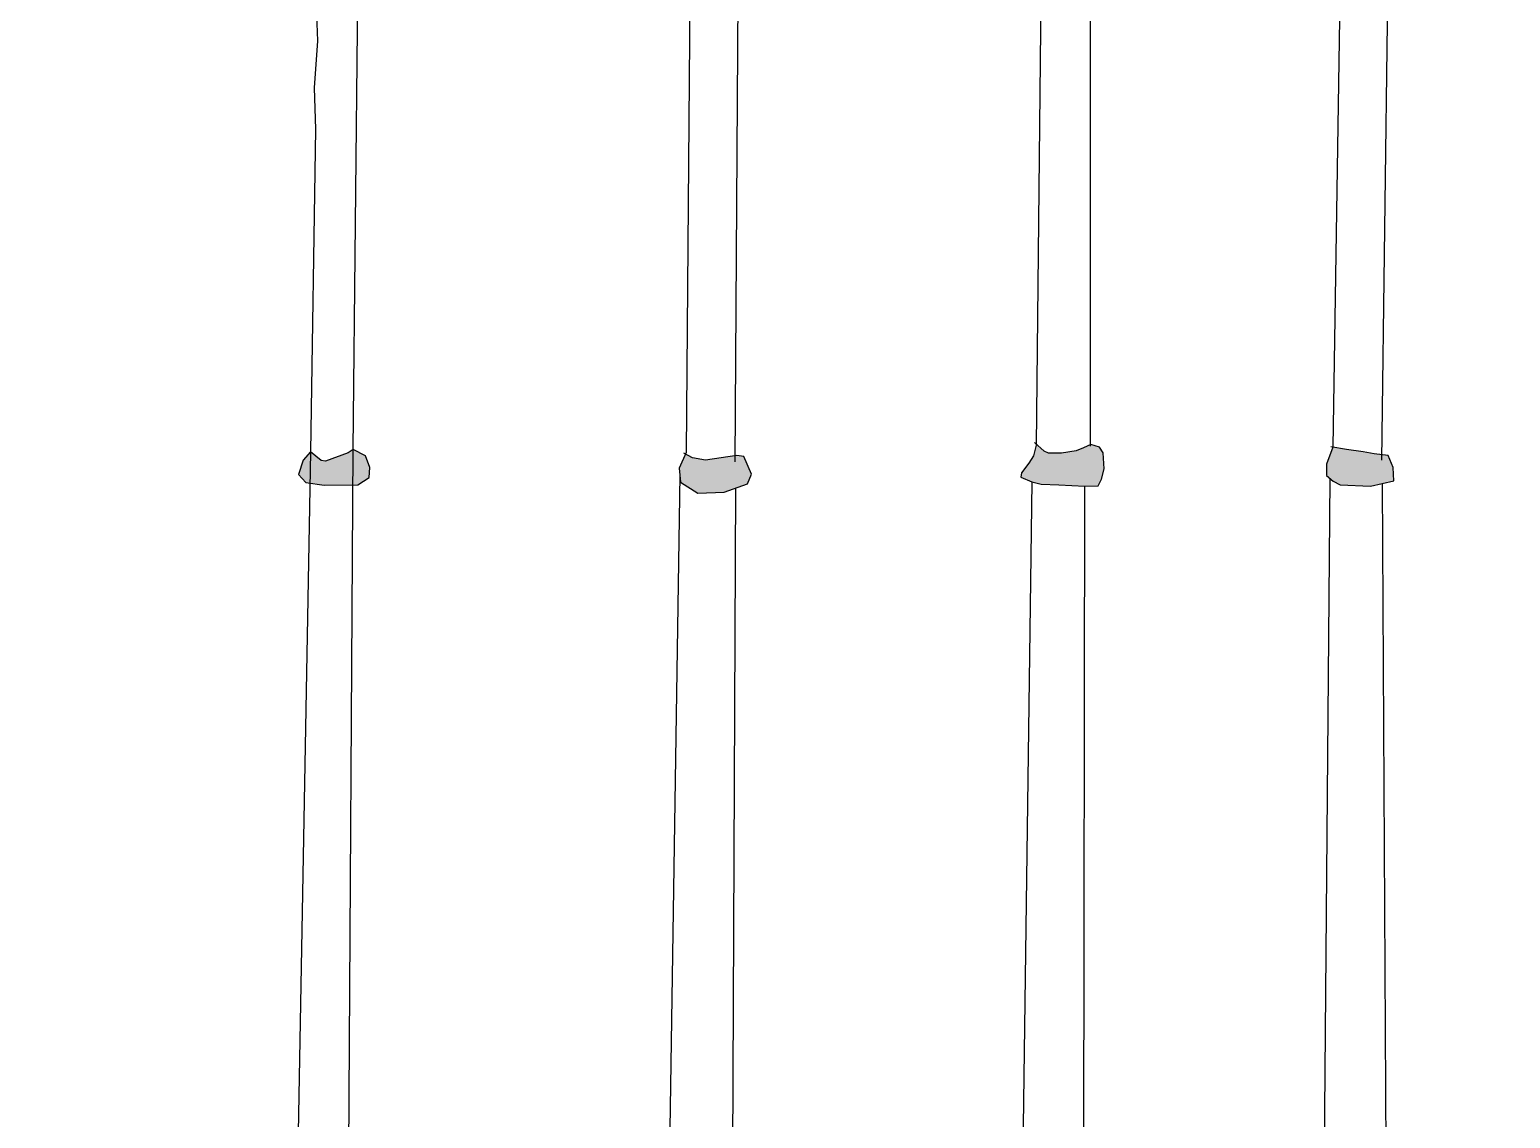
# Model space of a CAD drawing. Header units: millimetres. Extents: x 245 to 515, y 87 to 339.
# Drawn here: x 337.546 to 339.661, y 229.988 to 231.542 of the extents above; entities that cross this region are included whole.
import ezdxf

# ---------------------------------------------------------------- set-up
doc = ezdxf.new("R2010")
doc.units = ezdxf.units.MM
doc.layers.add('çziigi', color=10, linetype='Continuous')

msp = doc.modelspace()

# ---------------------------------------------------------------- hatches: boundary and pattern name
at = {"layer": 'çziigi'}
h = msp.add_hatch(color=256, dxfattribs=at)
h.dxf.hatch_style = 1
h.paths.add_polyline_path([(339.4936, 230.9166), (339.4864, 230.9339), (339.4662, 230.936), (339.4504, 230.9389), (339.4266, 230.9425), (339.4073, 230.9456), (339.3984, 230.9216), (339.3984, 230.9051), (339.4078, 230.8971), (339.4179, 230.8921), (339.4612, 230.8899), (339.4944, 230.8978)])
h.paths.add_polyline_path([(339.0805, 230.9148), (339.0792, 230.9379), (339.0738, 230.9459), (339.0614, 230.9494), (339.0511, 230.945), (339.0405, 230.9405), (339.0195, 230.9374), (339.0009, 230.937), (338.9951, 230.9401), (338.9833, 230.9507), (338.9833, 230.9486), (338.9795, 230.9334), (338.9728, 230.9228), (338.9626, 230.909), (338.9617, 230.9028), (338.9773, 230.8965), (338.9906, 230.893), (339.016, 230.8921), (339.0529, 230.8899), (339.072, 230.8907), (339.0769, 230.9001)])
h.paths.add_polyline_path([(338.5659, 230.9326), (338.5558, 230.9337), (338.5113, 230.927), (338.4924, 230.9303), (338.4824, 230.9358), (338.4734, 230.9159), (338.4757, 230.8958), (338.5002, 230.8803), (338.538, 230.8814), (338.5714, 230.8936), (338.577, 230.907)])
h.paths.add_polyline_path([(338.032, 230.9169), (338.0258, 230.9335), (338.0079, 230.9424), (338.001, 230.9376), (337.9685, 230.9259), (337.9623, 230.9266), (337.9471, 230.939), (337.9367, 230.9272), (337.9298, 230.9065), (337.9402, 230.8955), (337.9664, 230.8914), (338.0148, 230.892), (338.0307, 230.9024)])

# ---------------------------------------------------------------- linework, layer by layer
for p, q in [((339.4216, 231.8769), (339.4074, 230.9458)), ((339.0609, 230.9472), (339.061, 231.8233)), ((338.0079, 230.9424), (338.0169, 231.807)), ((338.5536, 230.9248), (338.5592, 231.8046)), ((338.9923, 231.8067), (338.9833, 230.9486)), ((338.4906, 231.7805), (338.4834, 230.9381)), ((339.4771, 230.9274), (339.4881, 231.7476)), ((337.9528, 231.6436), (337.9569, 231.5259)), ((337.9569, 231.5259), (337.9521, 231.4586)), ((337.9521, 231.4586), (337.9541, 231.3996)), ((337.9541, 231.3996), (337.9471, 230.939)), ((337.9471, 230.939), (337.3284, 196.8281)), ((337.7933, 196.8383), (338.0079, 230.9424)), ((337.9471, 230.939), (337.9367, 230.9272)), ((337.9623, 230.9266), (337.9471, 230.939)), ((338.001, 230.9376), (337.9685, 230.9259)), ((338.0079, 230.9424), (338.001, 230.9376)), ((338.0258, 230.9335), (338.0079, 230.9424)), ((338.4834, 230.9381), (338.4734, 230.9159)), ((338.4924, 230.9303), (338.4801, 230.937)), ((338.9833, 230.9486), (338.9795, 230.9334)), ((338.9951, 230.9401), (338.9813, 230.9525)), ((339.0009, 230.937), (338.9951, 230.9401)), ((339.0195, 230.9374), (339.0009, 230.937)), ((339.0405, 230.9405), (339.0195, 230.9374)), ((339.0511, 230.945), (339.0405, 230.9405)), ((339.0614, 230.9494), (339.0511, 230.945)), ((339.0738, 230.9459), (339.0614, 230.9494)), ((339.0792, 230.9379), (339.0738, 230.9459)), ((339.0805, 230.9148), (339.0792, 230.9379)), ((339.4074, 230.9458), (339.3984, 230.9216)), ((339.4266, 230.9425), (339.4042, 230.9461)), ((339.4504, 230.9389), (339.4266, 230.9425)), ((339.4662, 230.936), (339.4504, 230.9389)), ((339.4864, 230.9339), (339.4662, 230.936)), ((337.9367, 230.9272), (337.9298, 230.9065)), ((337.9685, 230.9259), (337.9623, 230.9266)), ((338.032, 230.9169), (338.0258, 230.9335)), ((338.0307, 230.9024), (338.032, 230.9169)), ((338.4734, 230.9159), (338.4757, 230.8958)), ((338.5113, 230.927), (338.4924, 230.9303)), ((338.5558, 230.9337), (338.5113, 230.927)), ((338.5659, 230.9326), (338.5558, 230.9337)), ((338.577, 230.907), (338.5659, 230.9326)), ((338.9728, 230.9228), (338.9626, 230.909)), ((338.9795, 230.9334), (338.9728, 230.9228)), ((339.0769, 230.9001), (339.0805, 230.9148)), ((339.3984, 230.9216), (339.3984, 230.9051)), ((339.4936, 230.9166), (339.4864, 230.9339)), ((339.4944, 230.8978), (339.4936, 230.9166)), ((337.9298, 230.9065), (337.9402, 230.8955)), ((337.9402, 230.8955), (337.9664, 230.8914)), ((338.4745, 230.9059), (337.9457, 196.7573)), ((338.0148, 230.892), (338.0307, 230.9024)), ((338.4757, 230.8958), (338.5002, 230.8803)), ((338.9773, 230.8965), (338.5263, 196.8054)), ((338.538, 230.8814), (338.5714, 230.8936)), ((338.5714, 230.8936), (338.577, 230.907)), ((338.9626, 230.909), (338.9617, 230.9028)), ((338.9617, 230.9028), (338.9773, 230.8965)), ((338.9773, 230.8965), (338.9906, 230.893)), ((338.9906, 230.893), (339.016, 230.8921)), ((339.072, 230.8907), (339.0769, 230.9001)), ((339.4031, 230.9011), (339.1157, 196.8139)), ((339.3984, 230.9051), (339.4078, 230.8971)), ((339.4078, 230.8971), (339.4179, 230.8921)), ((339.4612, 230.8899), (339.4944, 230.8978)), ((339.4778, 230.8939), (339.6608, 196.8091)), ((337.9664, 230.8914), (338.0148, 230.892)), ((338.3924, 196.7972), (338.5547, 230.8875)), ((338.5002, 230.8803), (338.538, 230.8814)), ((338.9972, 196.7993), (339.0529, 230.8899)), ((339.016, 230.8921), (339.0529, 230.8899)), ((339.0529, 230.8899), (339.072, 230.8907)), ((339.4179, 230.8921), (339.4612, 230.8899))]:
    msp.add_line(p, q, dxfattribs=at)

doc.saveas('drawing.dxf')
